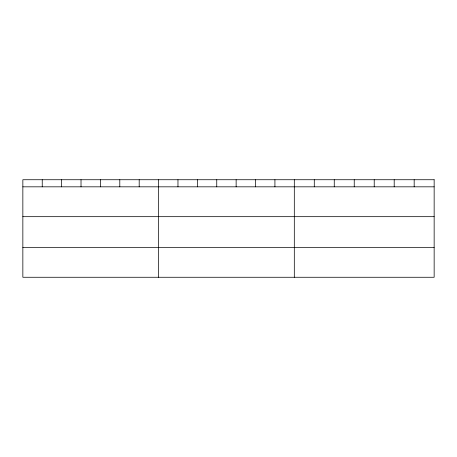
<?xml version="1.0" encoding="UTF-8"?>
<svg xmlns="http://www.w3.org/2000/svg" width="457" height="457" viewBox="0 0 457 457"><rect width="100%" height="100%" fill="white"/><g stroke="black" fill="none" stroke-linecap="round" stroke-linejoin="round"><path stroke-width="0.69" d="M22.85 186.827L434.15 186.827M22.85 216.675L434.15 216.675M22.85 247.426L434.15 247.426M414.173 179.732L414.173 186.827M394.197 179.732L394.197 186.827M374.22 179.732L374.22 186.827M354.238 179.732L354.238 186.827M334.261 179.732L334.261 186.827M314.285 179.732L314.285 186.827M294.308 179.732L294.308 277.268M274.92 179.732L274.92 186.827M255.526 179.732L255.526 186.827M236.138 179.732L236.138 186.827M216.749 179.732L216.749 186.827M197.361 179.732L197.361 186.827M177.967 179.732L177.967 186.827M158.579 179.732L158.579 277.268M139.191 179.732L139.191 186.827M119.797 179.732L119.797 186.827M100.409 179.732L100.409 186.827M81.02 179.732L81.02 186.827M61.632 179.732L61.632 186.827M42.238 179.732L42.238 186.827M434.15 179.732L22.85 179.732L22.85 277.268L434.15 277.268L434.15 179.732"/></g></svg>
